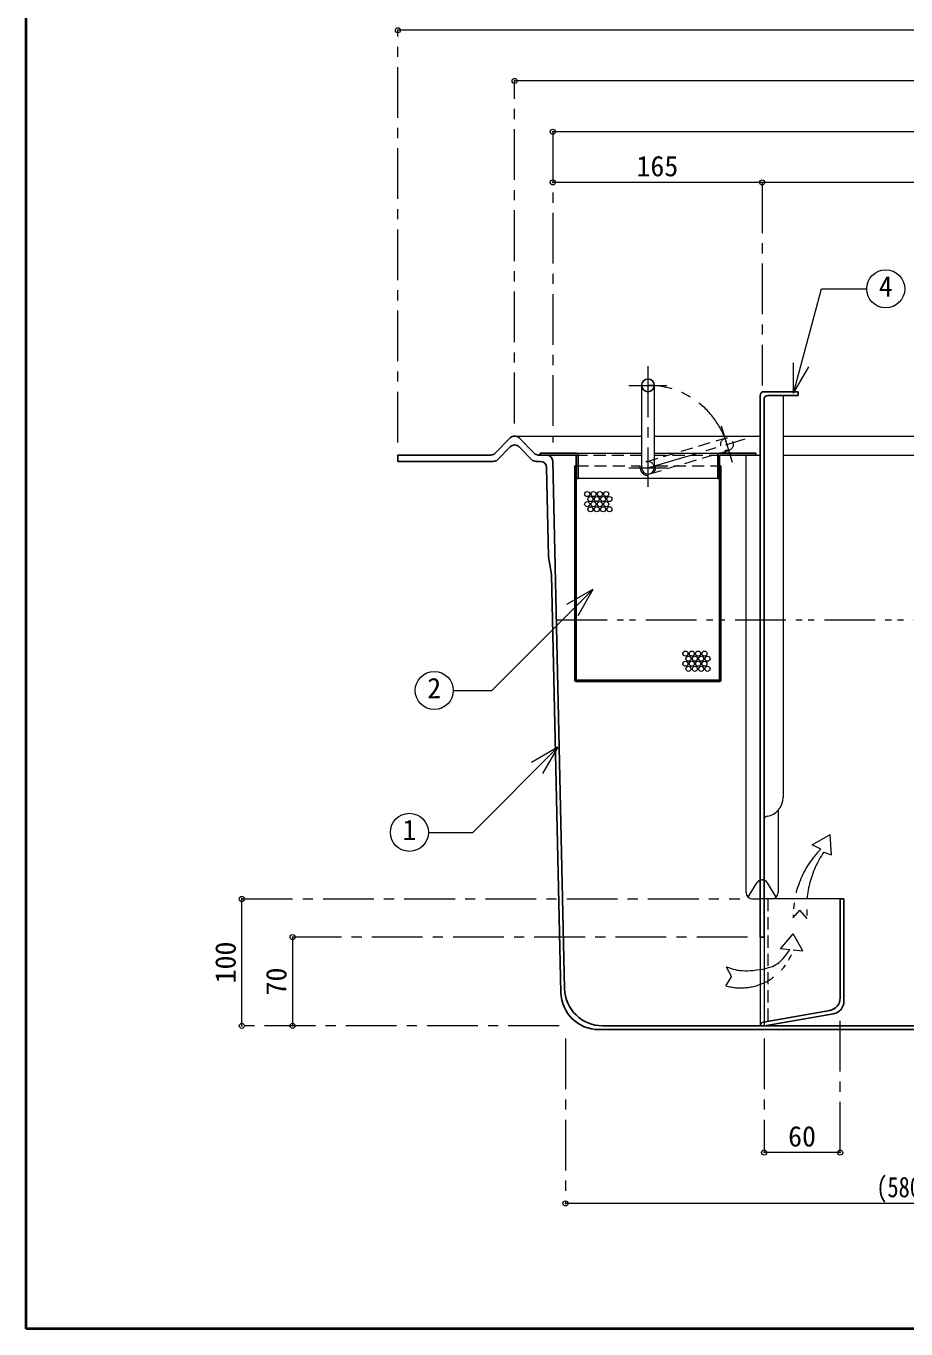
# Model space of a CAD drawing. Units: millimetres at full size, sheet at 1:8. Extents: x -1685 to 1555, y -1115 to 1133.
# Drawn here: x -1685 to -991, y -1115 to -88 of the extents above; entities that cross this region are included whole.
import ezdxf
from ezdxf.enums import TextEntityAlignment as Align

# ---------------------------------------------------------------- set-up
doc = ezdxf.new("R2010")
doc.units = ezdxf.units.MM
doc.header["$LTSCALE"] = 8
doc.header["$PDMODE"] = 32
doc.header["$PDSIZE"] = 4
for name, pattern in [('CHAIN1', [8, 5, -1, 1, -1]), ('DASHED1', [1.8, 1.2, -0.6]), ('DOUBLE_CHAIN1', [8.8, 5, -1, 0.6, -0.6, 0.6, -1])]:
    doc.linetypes.add(name, pattern=pattern)
doc.layers.add('0-0_ﾚｲﾔ1', color=4, linetype='Continuous', lineweight=9)
doc.styles.add('ＭＳ ゴシック', font='')
doc.styles.get('ＭＳ ゴシック').set_extended_font_data('MS Gothic')

msp = doc.modelspace()

# ---------------------------------------------------------------- linework, layer by layer
at = {"layer": '0-0_ﾚｲﾔ1', "color": 1, "lineweight": 40}
for p, q in [((-1684.576, -1114.982), (-1684.576, 1133.018)), ((1555.424, -1114.982), (-1684.576, -1114.982))]:
    msp.add_line(p, q, dxfattribs=at)
at = {"layer": '0-0_ﾚｲﾔ1', "linetype": 'CHAIN1'}
for p, q in [((-1391.576, -415.982), (-1391.576, -90.982)), ((-1299.576, -400.982), (-1299.576, -130.982)), ((-1269.576, -170.982), (-1269.576, -415.982)), ((-1104.576, -210.982), (-1104.576, -370.982)), ((-1194.576, -355.982), (-1194.576, -450.982)), ((-1209.576, -370.982), (-1179.576, -370.982)), ((-1127.996, -431.855), (-1136.537, -403.096)), ((-1194.576, -435.982), (-1117.887, -413.205)), ((-1209.576, -435.982), (-1179.576, -435.982)), ((-1514.576, -775.982), (-1122.165, -775.982)), ((-1116.076, -805.982), (-1474.576, -805.982)), ((-1043.076, -975.982), (-1043.076, -869.053)), ((-1264.576, -875.982), (-1514.576, -875.982)), ((-1259.576, -885.982), (-1259.576, -1015.982)), ((-1103.076, -885.982), (-1103.076, -975.982))]:
    msp.add_line(p, q, dxfattribs=at)
at = {"layer": '0-0_ﾚｲﾔ1'}
for p, q in [((-547.576, -90.982), (-1391.576, -90.982)), ((-639.576, -130.982), (-1299.576, -130.982)), ((-669.576, -170.982), (-1269.576, -170.982)), ((-1104.576, -210.982), (-1269.576, -210.982)), ((-834.576, -210.982), (-1104.576, -210.982)), ((-1299.576, -410.982), (-1199.576, -410.982)), ((-1189.576, -410.982), (-1106.076, -410.982)), ((-1088.076, -410.982), (-851.076, -410.982)), ((-1251.076, -424.482), (-1199.576, -424.482)), ((-1189.576, -424.482), (-1138.076, -424.482)), ((-1117.165, -770.982), (-1117.165, -425.982)), ((-1109.576, -425.982), (-1106.076, -425.982)), ((-1088.076, -425.982), (-851.076, -425.982)), ((-1139.576, -444.482), (-1249.576, -444.482)), ((-1091.988, -706.083), (-1091.988, -770.982)), ((-1115.7, -774.517), (-1108.834, -763.361)), ((-1093.452, -774.517), (-1100.318, -763.361)), ((-1514.576, -875.982), (-1514.576, -775.982)), ((-1112.165, -775.982), (-1106.076, -775.982)), ((-1474.576, -805.982), (-1474.576, -875.982)), ((-1043.076, -975.982), (-1103.076, -975.982)), ((-679.576, -1015.982), (-1259.576, -1015.982))]:
    msp.add_line(p, q, dxfattribs=at)
at = {"layer": '0-0_ﾚｲﾔ1', "color": 7, "lineweight": 18}
for p, q in [((-1079.748, -377.212), (-1079.748, -353.212)), ((-1079.748, -377.212), (-1067.748, -356.427)), ((-1199.576, -370.982), (-1199.576, -435.982)), ((-1189.576, -370.982), (-1189.576, -435.982)), ((-1088.076, -378.982), (-1088.076, -695.982)), ((-1237.913, -531.894), (-1317.597, -611.578)), ((-1237.913, -531.894), (-1258.697, -543.894)), ((-1237.913, -531.894), (-1249.913, -552.678)), ((-1347.962, -611.578), (-1317.597, -611.578)), ((-1265.522, -656.323), (-1332.634, -723.434)), ((-1265.522, -656.323), (-1286.307, -668.323)), ((-1265.522, -656.323), (-1277.522, -677.107)), ((-1367.521, -723.434), (-1332.634, -723.434)), ((-1043.076, -775.982), (-1103.076, -775.982)), ((-1106.076, -805.982), (-1106.076, -875.982)), ((-1103.076, -805.982), (-1103.076, -875.982))]:
    msp.add_line(p, q, dxfattribs=at)
at = {"layer": '0-0_ﾚｲﾔ1', "color": 5, "lineweight": 25}
for p, q in [((-1106.076, -378.982), (-1106.076, -805.982)), ((-1103.076, -375.982), (-1076.076, -375.982)), ((-1100.076, -378.982), (-1076.076, -378.982)), ((-1076.076, -378.982), (-1076.076, -375.982)), ((-1103.076, -381.982), (-1103.076, -805.982)), ((-1314.894, -424.48), (-1303.149, -412.484)), ((-1312.936, -429.48), (-1303.149, -419.484)), ((-1284.258, -424.48), (-1296.004, -412.484)), ((-1296.004, -419.484), (-1286.217, -429.48)), ((-1316.509, -430.982), (-1391.576, -430.982)), ((-1279.357, -430.982), (-1282.644, -430.982)), ((-1280.686, -425.982), (-1251.826, -425.982)), ((-1251.076, -424.482), (-1279.576, -424.482)), ((-1279.576, -425.982), (-1279.576, -424.482)), ((-1260.228, -846.648), (-1269.468, -430.871)), ((-1251.076, -602.982), (-1251.076, -426.732)), ((-1139.576, -425.982), (-1139.576, -444.482)), ((-1138.076, -424.482), (-1109.576, -424.482)), ((-1138.076, -426.732), (-1138.076, -602.982)), ((-1109.576, -425.982), (-1137.326, -425.982)), ((-1109.576, -425.982), (-1109.576, -424.482)), ((-1252.076, -434.482), (-1251.076, -434.482)), ((-1252.076, -603.482), (-1252.076, -434.482)), ((-1138.076, -434.482), (-1137.076, -434.482)), ((-1137.076, -603.482), (-1137.076, -434.482)), ((-1138.076, -444.482), (-1139.576, -444.482)), ((-1263.162, -849.648), (-1270.479, -520.406)), ((-1138.076, -604.482), (-1251.076, -604.482)), ((-1138.576, -603.482), (-1250.576, -603.482)), ((-1043.076, -775.982), (-1040.076, -775.982)), ((-1043.076, -854.053), (-1043.076, -775.982)), ((-1040.076, -856.57), (-1040.076, -775.982)), ((-1103.076, -805.982), (-1106.076, -805.982)), ((-1051.34, -863.901), (-1103.597, -873.116)), ((-1048.34, -866.418), (-1102.576, -875.982)), ((-1233.17, -878.982), (-705.983, -878.982)), ((-708.917, -875.982), (-1230.17, -875.982))]:
    msp.add_line(p, q, dxfattribs=at)
at = {"layer": '0-0_ﾚｲﾔ1', "linetype": 'DASHED1'}
for p, q in [((-1196, -431.189), (-1133.69, -412.683)), ((-1251.826, -425.982), (-1199.576, -425.982)), ((-1193.153, -440.775), (-1130.843, -422.269)), ((-1189.576, -425.982), (-1137.326, -425.982)), ((-1251.076, -434.482), (-1200.576, -434.482)), ((-1200.576, -435.982), (-1200.576, -434.482)), ((-1103.076, -775.982), (-1106.076, -775.982)), ((-1100.076, -775.982), (-1100.076, -875.541))]:
    msp.add_line(p, q, dxfattribs=at)
at = {"layer": '0-0_ﾚｲﾔ1', "linetype": 'DOUBLE_CHAIN1'}
for p, q in [((-1266.687, -555.982), (-804.576, -555.982)), ((-1065.189, -733.21), (-1051.056, -725.188)), ((-1058.314, -736.648), (-1065.189, -733.21)), ((-1080.086, -790.888), (-1074.738, -784.776)), ((-1069.009, -791.27), (-1074.738, -784.776)), ((-1072.447, -816.862), (-1080.129, -803.411)), ((-1080.086, -816.098), (-1072.447, -816.862)), ((-1132.798, -829.467), (-1128.821, -837.457)), ((-1133.18, -844.364), (-1128.821, -837.457))]:
    msp.add_line(p, q, dxfattribs=at)
at = {"layer": '0-0_ﾚｲﾔ1', "color": 7, "lineweight": 18}
msp.add_lwpolyline([(-1079.748, -377.212), (-1057.693, -294.903), (-1022.166, -294.903)], dxfattribs=at)
at = {"layer": '0-0_ﾚｲﾔ1', "color": 5, "lineweight": 25}
for points in [[(-1318.467, -425.982), (-1391.576, -425.982), (-1391.576, -430.982)], [(-1249.576, -425.982), (-1249.576, -444.482), (-1251.076, -444.482)], [(-1274.358, -435.871), (-1272.8, -505.982), (-1270.479, -520.406)]]:
    msp.add_lwpolyline(points, dxfattribs=at)
at = {"layer": '0-0_ﾚｲﾔ1', "linetype": 'DASHED1'}
msp.add_lwpolyline([(-1188.576, -435.982), (-1188.576, -434.482), (-1138.076, -434.482)], dxfattribs=at)
at = {"layer": '0-0_ﾚｲﾔ1', "linetype": 'DOUBLE_CHAIN1'}
for points in [[(-1056.022, -738.94), (-1049.91, -741.231), (-1051.056, -725.188)], [(-1082.76, -816.098), (-1090.018, -815.177), (-1080.129, -803.411)], [(-1132.798, -829.467), (-1131.905, -829.771), (-1130.364, -830.285), (-1128.821, -830.778), (-1127.273, -831.234), (-1125.72, -831.639), (-1124.159, -831.979), (-1123.249, -832.141), (-1122.088, -832.306), (-1120.074, -832.488), (-1118.043, -832.557), (-1115.997, -832.53), (-1113.934, -832.424), (-1111.856, -832.258), (-1110.644, -832.141), (-1108.799, -831.94), (-1105.616, -831.505), (-1102.475, -830.916), (-1099.424, -830.124), (-1096.511, -829.079), (-1093.785, -827.732), (-1092.309, -826.793), (-1091.257, -826.007), (-1089.547, -824.501), (-1087.948, -822.836), (-1086.435, -821.046), (-1084.984, -819.166), (-1083.571, -817.232), (-1082.76, -816.098)]]:
    msp.add_lwpolyline(points, dxfattribs=at)
at = {"layer": '0-0_ﾚｲﾔ1', "color": 7, "lineweight": 18}
for centre in [(-1007.166, -294.903), (-1362.962, -611.578), (-1382.521, -723.434)]:
    msp.add_circle(centre, 15, dxfattribs=at)
at = {"layer": '0-0_ﾚｲﾔ1', "color": 5, "lineweight": 25}
msp.add_circle((-1194.576, -370.982), 5, dxfattribs=at)
at = {"layer": '0-0_ﾚｲﾔ1', "linetype": 'DASHED1'}
msp.add_circle((-1132.266, -417.476), 5, dxfattribs=at)
at = {"layer": '0-0_ﾚｲﾔ1'}
for centre in [(-1242.414, -456.659), (-1239.914, -460.659), (-1237.414, -456.659), (-1234.914, -460.659), (-1232.414, -456.659), (-1229.914, -460.659), (-1227.414, -456.659), (-1224.914, -460.659), (-1242.414, -464.659), (-1239.914, -468.659), (-1237.414, -464.659), (-1234.914, -468.659), (-1232.414, -464.659), (-1229.914, -468.659), (-1227.414, -464.659), (-1224.914, -468.659), (-1165.061, -582.524), (-1162.561, -586.524), (-1160.061, -582.524), (-1157.561, -586.524), (-1155.061, -582.524), (-1152.561, -586.524), (-1150.061, -582.524), (-1147.561, -586.524), (-1165.061, -590.524), (-1162.561, -594.524), (-1160.061, -590.524), (-1157.561, -594.524), (-1155.061, -590.524), (-1152.561, -594.524), (-1150.061, -590.524), (-1147.561, -594.524)]:
    msp.add_circle(centre, 2, dxfattribs=at)
at = {"layer": '0-0_ﾚｲﾔ1', "linetype": 'CHAIN1'}
msp.add_arc((-1194.576, -435.982), 65, 16.54154, 90, dxfattribs=at)
at = {"layer": '0-0_ﾚｲﾔ1', "color": 5, "lineweight": 25}
for centre, radius, start, end in [((-1103.076, -378.982), 3, 90, 180), ((-1100.076, -381.982), 3, 90, 180), ((-1299.576, -415.982), 5, 44.3947, 135.6053), ((-1299.576, -422.982), 5, 44.3947, 135.6053), ((-1318.467, -420.982), 5, 270, 315.6053), ((-1316.509, -425.982), 5, 270, 315.6053), ((-1282.644, -425.982), 5, 224.3947, 270), ((-1280.686, -420.982), 5, 224.3947, 270), ((-1279.357, -435.982), 5, 1.27303, 90), ((-1274.466, -430.982), 5, 1.27303, 90), ((-1251.826, -426.732), 0.75, 0, 90), ((-1251.076, -425.982), 1.5, 0, 90), ((-1138.076, -425.982), 1.5, 90, 180), ((-1137.326, -426.732), 0.75, 90, 180), ((-1251.076, -603.482), 1, 180, 270), ((-1250.576, -602.982), 0.5, 180, 270), ((-1138.576, -602.982), 0.5, 270, 0), ((-1138.076, -603.482), 1, 270, 0), ((-1233.17, -848.982), 30, 181.27303, 270), ((-1230.236, -845.982), 30, 181.27303, 270), ((-1053.076, -854.053), 10, 280, 0), ((-1050.076, -856.57), 10, 280, 0), ((-1103.076, -876.07), 3, 100, 178.31596)]:
    msp.add_arc(centre, radius, start, end, dxfattribs=at)
at = {"layer": '0-0_ﾚｲﾔ1', "linetype": 'DASHED1'}
for centre, radius, start, end in [((-1194.576, -435.982), 5, 0, 180), ((-1194.576, -435.982), 6, 180, 0), ((-1104.576, -765.982), 5, 72.5424, 107.4576)]:
    msp.add_arc(centre, radius, start, end, dxfattribs=at)
at = {"layer": '0-0_ﾚｲﾔ1', "color": 7, "lineweight": 18}
for centre, radius, start, end in [((-1194.576, -435.982), 5, 180, 0), ((-1103.076, -695.982), 15, 279.59407, 0), ((-1100.076, -713.73), 3, 99.59407, 180)]:
    msp.add_arc(centre, radius, start, end, dxfattribs=at)
at = {"layer": '0-0_ﾚｲﾔ1', "linetype": 'DOUBLE_CHAIN1'}
for centre, radius, start, end in [((-1005.27, -789.43), 74.83, 135.1416, 181.11652), ((-991.327, -782.772), 78.145, 145.88133, 186.24307), ((-1121.237, -802.799), 43.247, 253.96884, 342.09052)]:
    msp.add_arc(centre, radius, start, end, dxfattribs=at)
at = {"layer": '0-0_ﾚｲﾔ1'}
for centre, start, end in [((-1104.576, -765.982), 107.4576, 148.38993), ((-1104.576, -765.982), 31.61007, 72.5424), ((-1112.165, -770.982), 180, 270), ((-1096.988, -770.982), 270, 0)]:
    msp.add_arc(centre, 5, start, end, dxfattribs=at)
at = {"layer": '0-0_ﾚｲﾔ1', "color": 1}
for p in [(-1391.576, -90.982), (-1299.576, -130.982), (-1269.576, -170.982), (-1269.576, -210.982), (-1104.576, -210.982), (-1514.576, -775.982), (-1474.576, -805.982), (-1514.576, -875.982), (-1474.576, -875.982), (-1103.076, -975.982), (-1043.076, -975.982), (-1259.576, -1015.982)]:
    msp.add_point(p, dxfattribs=at)

# ---------------------------------------------------------------- texts
at = {"layer": '0-0_ﾚｲﾔ1', "color": 7, "style": 'ＭＳ ゴシック'}
for s, p in [('165', (-1203.576, -210.982)), ('4', (-1012.666, -305.903)), ('2', (-1368.462, -622.578)), ('1', (-1388.021, -734.434)), ('60', (-1084.076, -975.982))]:
    msp.add_text(s, height=16.13, dxfattribs=at).set_placement(p, align=Align.BOTTOM_LEFT)
for s, p in [('100', (-1514.576, -842.482)), ('70', (-1474.576, -851.982))]:
    msp.add_text(s, height=16.13, rotation=90, dxfattribs=at).set_placement(p, align=Align.BOTTOM_LEFT)
at = {"layer": '0-0_ﾚｲﾔ1', "color": 7, "style": 'ＭＳ ゴシック', "width": 0.8}
msp.add_text('(580×280)', height=16.13, dxfattribs=at).set_placement((-1014.576, -1015.982), align=Align.BOTTOM_LEFT)

doc.saveas('drawing.dxf')
